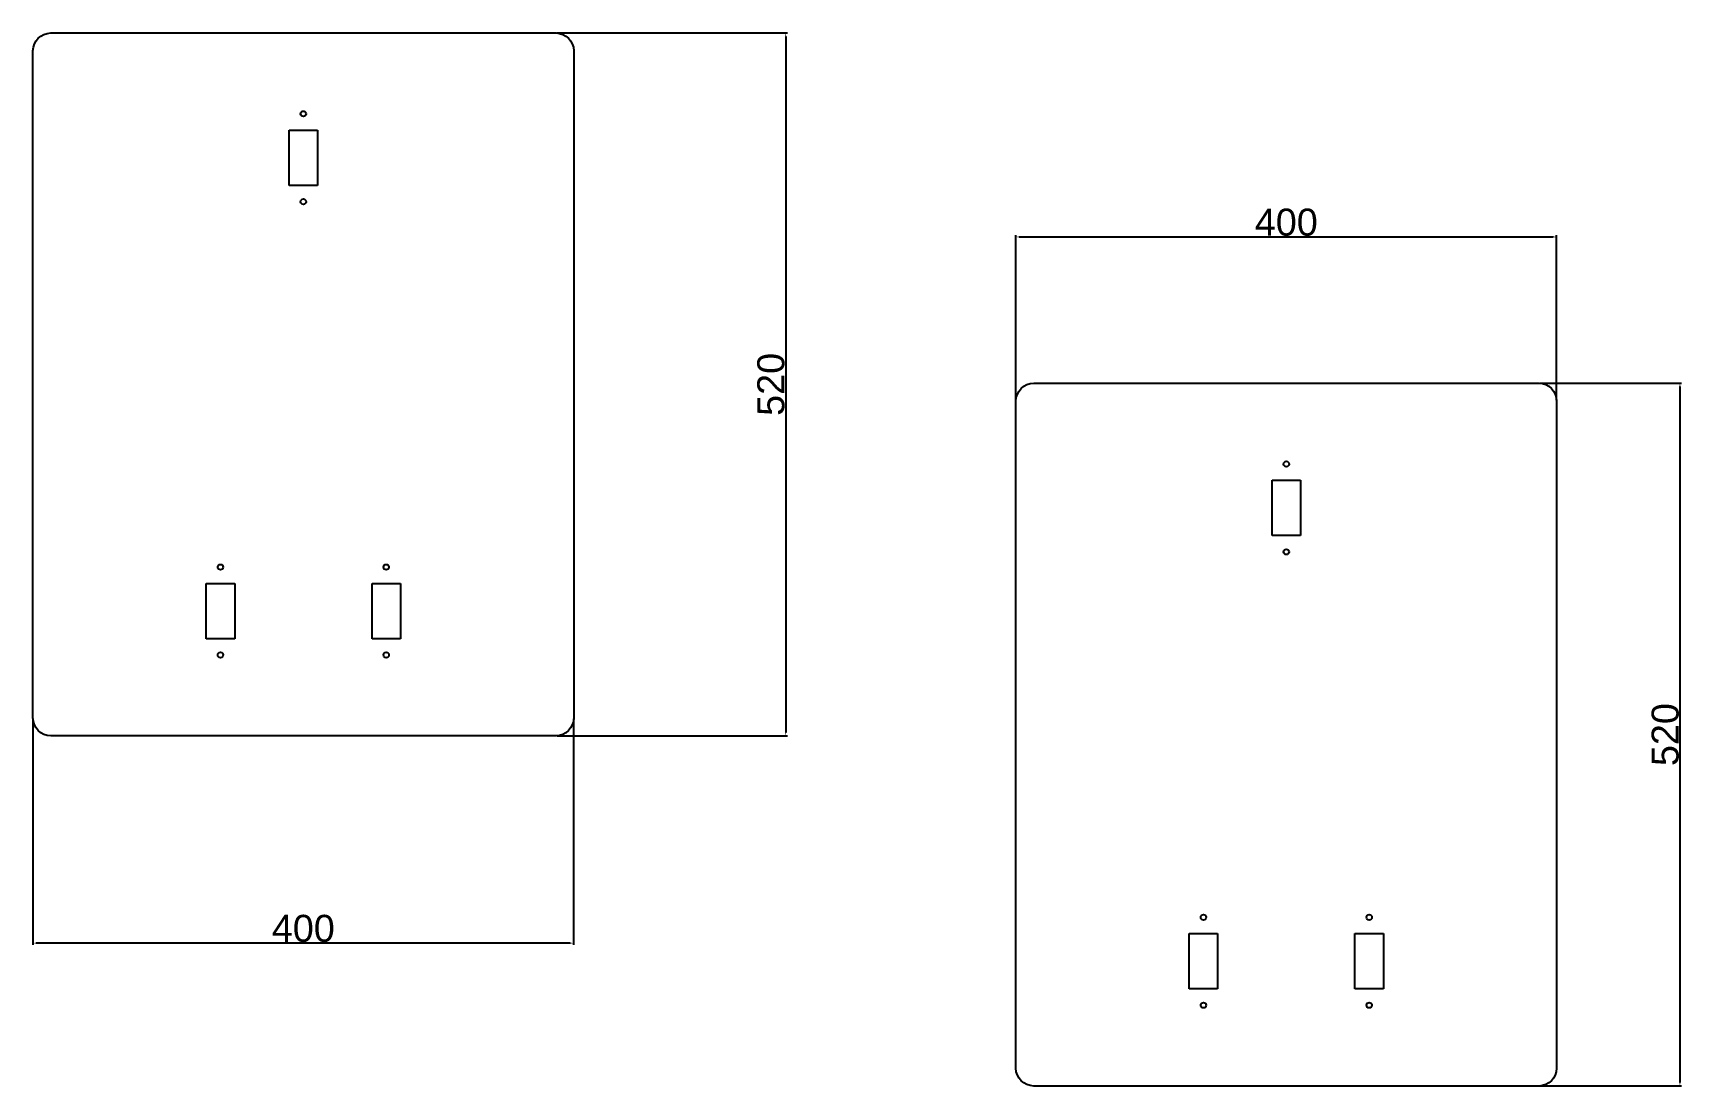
# Model space of a CAD drawing. Header units: millimetres. Extents: x 499 to 1720, y 1 to 780.
import ezdxf

# ---------------------------------------------------------------- set-up
doc = ezdxf.new("R2010")
doc.units = ezdxf.units.MM
doc.styles.get("Standard").update_dxf_attribs({"font": 'arial.ttf'})
doc.dimstyles.new('ISO-25', dxfattribs={"dimtxt": 20, "dimasz": 2.5, "dimexe": 1.25, "dimexo": 0.625, "dimtad": 1, "dimtxsty": 'Standard', "dimcen": 2.5, "dimadec": 0, "dimazin": 0, "dimtfac": 1, "dimtmove": 0, "dimatfit": 3, "dimfxl": 1, "dimarcsym": 0})

# ---------------------------------------------------------------- blocks, each defined once
blk = doc.blocks.new('*D4')
at = {"color": 0, "lineweight": -2, "transparency": 16777216}
for p, q in [((499.2, 272.7), (499.2, 105.4)), ((899.2, 272.7), (899.2, 105.4)), ((896.7, 106.7), (501.7, 106.7))]:
    blk.add_line(p, q, dxfattribs=at)
at = {"color": 0, "transparency": 16777216}
for points in [[(501.7, 107.1), (501.7, 106.3), (499.2, 106.7)], [(896.7, 107.1), (896.7, 106.3), (899.2, 106.7)]]:
    blk.add_solid(points, dxfattribs=at)
at = {"layer": 'Defpoints', "color": 0, "transparency": 16777216}
for p in [(499.2, 273.3), (899.2, 273.3), (499.2, 106.7)]:
    blk.add_point(p, dxfattribs=at)
at = {"color": 0, "transparency": 16777216, "insert": (699.2, 117.5), "char_height": 20, "attachment_point": 5}
blk.add_mtext('400', dxfattribs=at)
blk = doc.blocks.new('*D5')
at = {"color": 0, "lineweight": -2, "transparency": 16777216}
for p, q in [((886.7, 780.1), (1057.3, 780.1)), ((1056.1, 777.6), (1056.1, 262.6)), ((886.7, 260.1), (1057.3, 260.1))]:
    blk.add_line(p, q, dxfattribs=at)
at = {"color": 0, "transparency": 16777216}
for points in [[(1055.7, 777.6), (1056.5, 777.6), (1056.1, 780.1)], [(1055.7, 262.6), (1056.5, 262.6), (1056.1, 260.1)]]:
    blk.add_solid(points, dxfattribs=at)
at = {"layer": 'Defpoints', "color": 0, "transparency": 16777216}
for p in [(886, 780.1), (886, 260.1), (1056.1, 260.1)]:
    blk.add_point(p, dxfattribs=at)
at = {"color": 0, "transparency": 16777216, "insert": (1045.2, 520.1), "char_height": 20, "attachment_point": 5, "rotation": 90}
blk.add_mtext('520', dxfattribs=at)
blk = doc.blocks.new('*D6')
at = {"color": 0, "lineweight": -2, "transparency": 16777216}
for p, q in [((1613.8, 521), (1718.8, 521)), ((1717.6, 518.5), (1717.6, 3.5)), ((1613.8, 1), (1718.8, 1))]:
    blk.add_line(p, q, dxfattribs=at)
at = {"color": 0, "transparency": 16777216}
for points in [[(1717.2, 518.5), (1718, 518.5), (1717.6, 521)], [(1717.2, 3.5), (1718, 3.5), (1717.6, 1)]]:
    blk.add_solid(points, dxfattribs=at)
at = {"layer": 'Defpoints', "color": 0, "transparency": 16777216}
for p in [(1613.2, 521), (1613.2, 1), (1717.6, 1)]:
    blk.add_point(p, dxfattribs=at)
at = {"color": 0, "transparency": 16777216, "insert": (1706.8, 261), "char_height": 20, "attachment_point": 5, "rotation": 90}
blk.add_mtext('520', dxfattribs=at)
blk = doc.blocks.new('*D7')
at = {"color": 0, "lineweight": -2, "transparency": 16777216}
for p, q in [((1226.4, 508.4), (1226.4, 630.4)), ((1228.9, 629.2), (1623.9, 629.2)), ((1626.4, 508.4), (1626.4, 630.4))]:
    blk.add_line(p, q, dxfattribs=at)
at = {"color": 0, "transparency": 16777216}
for points in [[(1228.9, 629.6), (1228.9, 628.8), (1226.4, 629.2)], [(1623.9, 629.6), (1623.9, 628.8), (1626.4, 629.2)]]:
    blk.add_solid(points, dxfattribs=at)
at = {"layer": 'Defpoints', "color": 0, "transparency": 16777216}
for p in [(1626.4, 629.2), (1226.4, 507.8), (1626.4, 507.8)]:
    blk.add_point(p, dxfattribs=at)
at = {"color": 0, "transparency": 16777216, "insert": (1426.4, 640), "char_height": 20, "attachment_point": 5}
blk.add_mtext('400', dxfattribs=at)

msp = doc.modelspace()

# ---------------------------------------------------------------- linework, layer by layer
for p, q in [((688.742, 667.288), (688.742, 708.288)), ((688.742, 708.288), (709.742, 708.288)), ((709.742, 708.288), (709.742, 667.288)), ((709.742, 667.288), (688.742, 667.288)), ((1415.917, 408.195), (1415.917, 449.195)), ((1415.917, 449.195), (1436.917, 449.195)), ((1436.917, 449.195), (1436.917, 408.195)), ((1436.917, 408.195), (1415.917, 408.195)), ((627.442, 331.888), (627.442, 372.888)), ((627.442, 372.888), (648.442, 372.888)), ((648.442, 372.888), (648.442, 331.888)), ((750.042, 331.888), (750.042, 372.888)), ((750.042, 372.888), (771.042, 372.888)), ((771.042, 372.888), (771.042, 331.888)), ((648.442, 331.888), (627.442, 331.888)), ((771.042, 331.888), (750.042, 331.888)), ((1354.617, 72.795), (1354.617, 113.795)), ((1354.617, 113.795), (1375.617, 113.795)), ((1375.617, 113.795), (1375.617, 72.795)), ((1477.217, 72.795), (1477.217, 113.795)), ((1477.217, 113.795), (1498.217, 113.795)), ((1498.217, 113.795), (1498.217, 72.795)), ((1375.617, 72.795), (1354.617, 72.795)), ((1498.217, 72.795), (1477.217, 72.795))]:
    msp.add_line(p, q)
for points in [[(499.242, 766.888, -0.41421356), (512.442, 780.088), (886.042, 780.088, -0.41421356), (899.242, 766.888)], [(899.242, 766.888), (899.242, 273.288, -0.41421356), (886.042, 260.088), (512.442, 260.088, -0.41421356), (499.242, 273.288), (499.242, 766.888)], [(1226.417, 507.795, -0.41421356), (1239.617, 520.995), (1613.217, 520.995, -0.41421356), (1626.417, 507.795)], [(1626.417, 507.795), (1626.417, 14.195, -0.41421356), (1613.217, 0.995), (1239.617, 0.995, -0.41421356), (1226.417, 14.195), (1226.417, 507.795)]]:
    msp.add_lwpolyline(points, format="xyb")
for centre in [(699.242, 720.288), (699.242, 655.288), (1426.417, 461.195), (1426.417, 396.195), (637.942, 384.888), (760.542, 384.888), (637.942, 319.888), (760.542, 319.888), (1365.117, 125.795), (1487.717, 125.795), (1365.117, 60.795), (1487.717, 60.795)]:
    msp.add_circle(centre, 2)

# ---------------------------------------------------------------- dimensions: what is measured, and where the dimension line sits
for base, p1, p2, angle, picture, middle in [((1056.081, 260.088), (886.042, 780.088), (886.042, 260.088), 90, '*D5', (1045.244, 520.088)), ((1626.417, 629.198), (1226.417, 507.795), (1626.417, 507.795), 180, '*D7', (1426.417, 640.034)), ((1717.588, 0.995), (1613.217, 520.995), (1613.217, 0.995), 90, '*D6', (1706.752, 260.995))]:
    dim = msp.add_linear_dim(base=base, p1=p1, p2=p2, angle=angle, dimstyle='ISO-25')
    dim.commit()
    dim.dimension.update_dxf_attribs({"geometry": picture, "text_midpoint": middle})
dim = msp.add_linear_dim(base=(499.242, 106.674), p1=(899.242, 273.288), p2=(499.242, 273.288), dimstyle='ISO-25')
dim.commit()
dim.dimension.update_dxf_attribs({"geometry": '*D4', "text_midpoint": (699.242, 117.511)})

doc.saveas('drawing.dxf')
